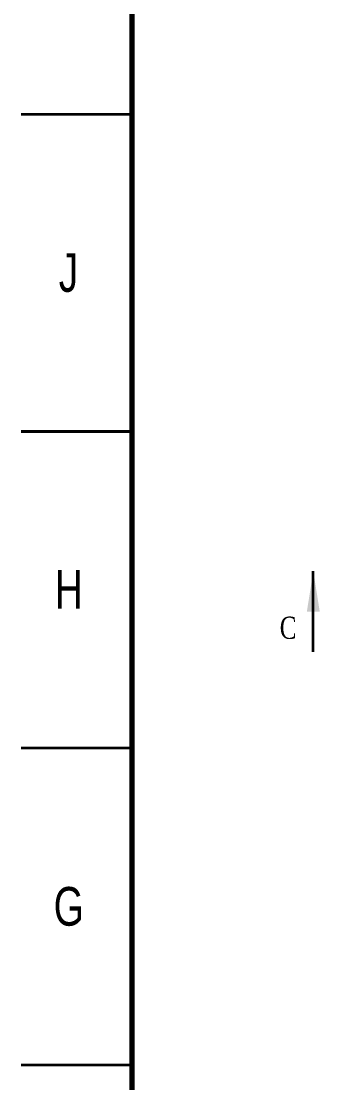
# Model space of a CAD drawing. Header units: millimetres. Extents: x 2 to 1187, y 2 to 839.
# Drawn here: x 2.5 to 49.5, y 317.7 to 485.2 of the extents above; entities that cross this region are included whole.
import ezdxf

# ---------------------------------------------------------------- set-up
doc = ezdxf.new("R2010")
doc.units = ezdxf.units.MM
doc.styles.add('SLDTEXTSTYLE0', font='TXT', dxfattribs={"width": 0.75})

msp = doc.modelspace()

# ---------------------------------------------------------------- linework, layer by layer
at = {"color": 7, "linetype": 'Continuous', "lineweight": 70}
msp.add_line((20, 20), (20, 821), dxfattribs=at)
at = {"color": 7, "linetype": 'Continuous', "lineweight": 35}
for p, q in [((20, 470.5), (2.5, 470.5)), ((2.499, 420.5), (20.001, 420.5)), ((20, 420.5), (2.5, 420.5)), ((48.522647, 385.719204), (48.522647, 398.419204)), ((20, 370.5), (2.5, 370.5)), ((20, 320.5), (2.5, 320.5))]:
    msp.add_line(p, q, dxfattribs=at)
msp.add_solid([(48.522647, 398.419204), (47.506647, 392.069204), (49.538647, 392.069204)], dxfattribs=at)

# ---------------------------------------------------------------- texts
at = {"color": 7, "linetype": 'Continuous', "lineweight": 0, "char_height": 6.096, "attachment_point": 2, "style": 'SLDTEXTSTYLE0'}
for s, insert in [('J', (9.944967, 448.61369)), ('H', (9.985183, 398.61369)), ('G', (9.98095, 348.61369))]:
    msp.add_mtext(s, dxfattribs=dict(at, insert=insert))
at = {"color": 7, "linetype": 'Continuous', "insert": (43.23071, 391.268104), "char_height": 3.5, "attachment_point": 1, "style": 'SLDTEXTSTYLE0'}
msp.add_mtext('{\\fTimes New Roman|b0|i0|c0|p18;C}', dxfattribs=at)

doc.saveas('drawing.dxf')
